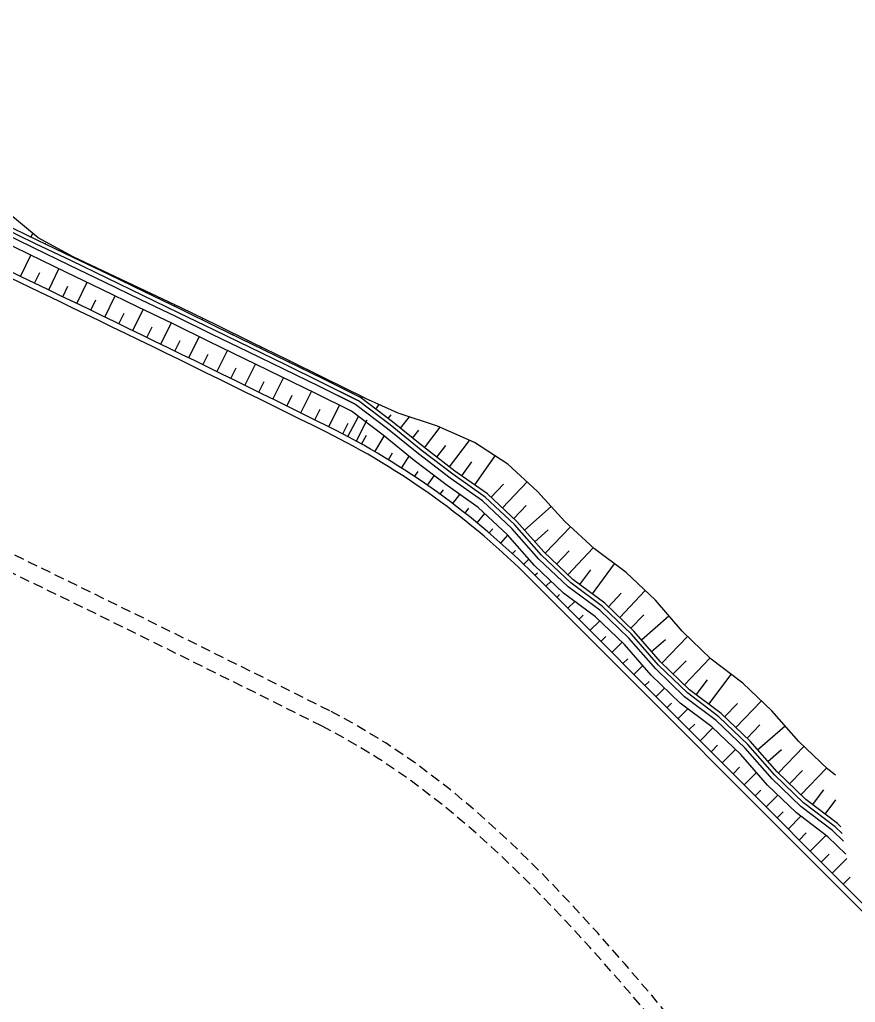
# Model space of a CAD drawing. Header units: inches. Extents: x 499362 to 502582, y 2542122 to 2545349.
# Drawn here: x 500627.8 to 500735.1, y 2543807.1 to 2543933.2 of the extents above; entities that cross this region are included whole.
import ezdxf

# ---------------------------------------------------------------- set-up
doc = ezdxf.new("R2010")
doc.units = ezdxf.units.IN
doc.header["$MEASUREMENT"] = 0
doc.linetypes.add('DASHED', pattern=[19.05, 12.7, -6.35])
doc.layers.add('0-段落划分', color=2, linetype='Continuous')

# ---------------------------------------------------------------- blocks, each defined once
blk = doc.blocks.new('A$C3A006F90')
at = {"layer": '0-段落划分', "color": 2, "linetype": 'Continuous'}
for p, q in [((500629.28, 2543905.32), (500629.52, 2543905.8)), ((500631.08, 2543904.45), (500631.14, 2543904.56)), ((500632.89, 2543903.58), (500632.96, 2543903.73)), ((500627.96, 2543900.27), (500629.27, 2543902.99)), ((500634.69, 2543902.71), (500634.7, 2543902.74)), ((500635.04, 2543902.54), (500635.06, 2543902.57)), ((500631.57, 2543898.54), (500632.87, 2543901.26)), ((500636.84, 2543901.67), (500636.88, 2543901.75)), ((500638.65, 2543900.8), (500638.67, 2543900.85)), ((500629.76, 2543899.41), (500630.42, 2543900.77)), ((500640.45, 2543899.94), (500640.5, 2543900.04)), ((500633.37, 2543897.67), (500634.02, 2543899.03)), ((500635.17, 2543896.8), (500636.48, 2543899.52)), ((500642.25, 2543899.07), (500642.28, 2543899.13)), ((500644.05, 2543898.2), (500644.12, 2543898.34)), ((500636.97, 2543895.93), (500637.63, 2543897.29)), ((500638.77, 2543895.06), (500640.09, 2543897.78)), ((500645.85, 2543897.32), (500645.89, 2543897.4)), ((500642.37, 2543893.32), (500643.69, 2543896.04)), ((500647.65, 2543896.45), (500647.73, 2543896.62)), ((500640.57, 2543894.19), (500641.23, 2543895.55)), ((500649.45, 2543895.58), (500649.49, 2543895.66)), ((500651.24, 2543894.7), (500651.33, 2543894.88)), ((500644.17, 2543892.44), (500644.83, 2543893.8)), ((500645.97, 2543891.57), (500647.29, 2543894.29)), ((500653.04, 2543893.82), (500653.09, 2543893.91)), ((500653.4, 2543893.65), (500653.44, 2543893.74)), ((500647.76, 2543890.69), (500648.43, 2543892.05)), ((500649.56, 2543889.81), (500650.89, 2543892.53)), ((500655.2, 2543892.77), (500655.28, 2543892.95)), ((500656.99, 2543891.9), (500657.04, 2543891.99)), ((500653.15, 2543888.05), (500654.49, 2543890.78)), ((500658.79, 2543891.02), (500658.87, 2543891.19)), ((500651.36, 2543888.93), (500652.02, 2543890.29)), ((500660.59, 2543890.15), (500660.63, 2543890.23)), ((500654.95, 2543887.17), (500655.62, 2543888.54)), ((500656.74, 2543886.29), (500658.09, 2543889.03)), ((500662.39, 2543889.28), (500662.47, 2543889.43)), ((500664.19, 2543888.4), (500664.22, 2543888.47)), ((500660.33, 2543884.52), (500661.69, 2543887.28)), ((500665.98, 2543887.52), (500666.06, 2543887.66)), ((500658.54, 2543885.4), (500659.22, 2543886.78)), ((500667.78, 2543886.63), (500667.81, 2543886.71)), ((500669.57, 2543885.74), (500669.64, 2543885.89)), ((500662.12, 2543883.63), (500662.81, 2543885.02)), ((500663.92, 2543882.75), (500665.29, 2543885.52)), ((500671.36, 2543884.86), (500671.4, 2543884.93)), ((500671.73, 2543884.65), (500671.79, 2543884.76)), ((500665.71, 2543881.86), (500666.4, 2543883.25)), ((500667.5, 2543880.97), (500668.88, 2543883.74)), ((500673.54, 2543883.25), (500673.97, 2543883.83)), ((500669.94, 2543879.72), (500671.31, 2543882.3)), ((500675.13, 2543882.04), (500675.49, 2543882.51)), ((500676.69, 2543880.8), (500677.88, 2543882.25)), ((500669.29, 2543880.08), (500669.98, 2543881.46)), ((500671.08, 2543879.19), (500672.41, 2543881.86)), ((500679.8, 2543878.28), (500681.82, 2543880.92)), ((500671.7, 2543878.76), (500672.33, 2543879.9)), ((500673.43, 2543877.77), (500674.61, 2543879.79)), ((500678.25, 2543879.53), (500679.08, 2543880.56)), ((500681.39, 2543877.06), (500682.54, 2543878.57)), ((500682.98, 2543875.85), (500685.56, 2543879.23)), ((500675.15, 2543876.74), (500675.68, 2543877.62)), ((500676.85, 2543875.68), (500677.81, 2543877.19)), ((500686.23, 2543873.52), (500688.85, 2543877.25)), ((500684.6, 2543874.67), (500685.88, 2543876.5)), ((500678.52, 2543874.59), (500678.97, 2543875.26)), ((500680.17, 2543873.47), (500681.03, 2543874.7)), ((500688.34, 2543871.93), (500689.92, 2543873.6)), ((500689.8, 2543870.56), (500692.96, 2543873.92)), ((500681.81, 2543872.31), (500682.23, 2543872.89)), ((500683.41, 2543871.12), (500684.31, 2543872.3)), ((500691.25, 2543869.19), (500692.84, 2543870.87)), ((500692.61, 2543867.72), (500696.05, 2543870.76)), ((500685, 2543869.9), (500685.48, 2543870.52)), ((500686.55, 2543868.64), (500687.53, 2543869.84)), ((500695.28, 2543864.74), (500698.52, 2543868.16)), ((500688.09, 2543867.36), (500688.55, 2543867.9)), ((500689.6, 2543866.04), (500690.49, 2543867.05)), ((500693.94, 2543866.22), (500695.67, 2543867.75)), ((500691.08, 2543864.7), (500691.46, 2543865.11)), ((500696.73, 2543863.36), (500698.36, 2543865.08)), ((500698.18, 2543861.99), (500701.45, 2543865.44)), ((500692.53, 2543863.33), (500693.18, 2543864)), ((500701.33, 2543859.52), (500704.19, 2543863.39)), ((500693.96, 2543861.93), (500694.27, 2543862.23)), ((500693.96, 2543861.93), (500694.27, 2543862.23)), ((500699.72, 2543860.72), (500701.15, 2543862.64)), ((500695.37, 2543860.51), (500696.03, 2543861.17)), ((500696.78, 2543859.09), (500697.13, 2543859.44)), ((500703.39, 2543857.89), (500705.04, 2543859.61)), ((500704.84, 2543856.51), (500708.12, 2543859.95)), ((500698.2, 2543857.68), (500699.09, 2543858.57)), ((500699.61, 2543856.26), (500700.16, 2543856.81)), ((500706.28, 2543855.13), (500707.92, 2543856.84)), ((500707.63, 2543853.65), (500711.15, 2543856.7)), ((500701.02, 2543854.85), (500702.27, 2543856.09)), ((500702.43, 2543853.43), (500703.07, 2543854.07)), ((500703.85, 2543852.02), (500705.16, 2543853.33)), ((500708.94, 2543852.14), (500710.7, 2543853.66)), ((500710.26, 2543850.64), (500713.55, 2543854.05)), ((500705.26, 2543850.6), (500705.88, 2543851.22)), ((500711.71, 2543849.26), (500713.35, 2543850.96)), ((500713.15, 2543847.87), (500716.42, 2543851.28)), ((500706.67, 2543849.18), (500707.82, 2543850.33)), ((500716.27, 2543845.38), (500719.14, 2543849.2)), ((500708.08, 2543847.77), (500708.62, 2543848.3)), ((500714.67, 2543846.58), (500716.11, 2543848.49)), ((500709.5, 2543846.35), (500710.59, 2543847.45)), ((500710.91, 2543844.94), (500711.47, 2543845.5)), ((500718.3, 2543843.77), (500719.94, 2543845.48)), ((500719.75, 2543842.39), (500723.02, 2543845.81)), ((500712.32, 2543843.52), (500713.58, 2543844.78)), ((500713.74, 2543842.11), (500714.47, 2543842.83)), ((500715.15, 2543840.69), (500716.8, 2543842.33)), ((500721.19, 2543841), (500722.83, 2543842.71)), ((500722.54, 2543839.53), (500726.06, 2543842.6)), ((500716.56, 2543839.27), (500717.4, 2543840.11)), ((500717.97, 2543837.86), (500719.69, 2543839.57)), ((500723.86, 2543838.03), (500725.62, 2543839.56)), ((500725.19, 2543836.53), (500728.48, 2543839.96)), ((500719.39, 2543836.44), (500720.23, 2543837.28)), ((500720.8, 2543835.03), (500722.38, 2543836.61)), ((500726.63, 2543835.15), (500728.28, 2543836.86)), ((500728.07, 2543833.76), (500731.38, 2543837.19)), ((500722.21, 2543833.61), (500722.96, 2543834.36)), ((500729.6, 2543832.47), (500731.05, 2543834.38)), ((500723.62, 2543832.2), (500725.13, 2543833.7)), ((500731.19, 2543831.26), (500732.59, 2543833.11)), ((500725.04, 2543830.78), (500725.81, 2543831.55)), ((500726.45, 2543829.36), (500728.08, 2543830.99)), ((500727.86, 2543827.95), (500728.77, 2543828.86)), ((500729.28, 2543826.53), (500731.29, 2543828.54)), ((500730.69, 2543825.12), (500731.73, 2543826.15)), ((500732.1, 2543823.7), (500733.97, 2543825.56)), ((500733.51, 2543822.29), (500734.4, 2543823.17))]:
    blk.add_line(p, q, dxfattribs=at)
at = {"layer": '0-段落划分', "color": 2}
for p, q in [((500693.96, 2543861.93), (500764.74, 2543791)), ((500693.43, 2543861.4), (500764.21, 2543790.47))]:
    blk.add_line(p, q, dxfattribs=at)
at = {"layer": '0-段落划分', "color": 2, "linetype": 'Continuous', "flags": 128}
for points in [[(500634.72, 2543902.77), (500630.23, 2543905.21), (500626.19, 2543908.58), (500622.5, 2543912.69), (500618.44, 2543916.05), (500618.44, 2543916.05)], [(500634.47, 2543902.26), (500629.88, 2543904.47), (500625.29, 2543906.69), (500620.7, 2543908.91), (500616.1, 2543911.11), (500616.1, 2543911.11)], [(500634.47, 2543902.26), (500629.88, 2543904.47), (500625.29, 2543906.69), (500620.7, 2543908.91), (500616.1, 2543911.11), (500616.1, 2543911.11)], [(500634.69, 2543902.71), (500630.09, 2543904.92), (500625.5, 2543907.14), (500620.91, 2543909.36), (500616.32, 2543911.57), (500616.32, 2543911.57)], [(500633.78, 2543900.82), (500629.19, 2543903.03), (500624.6, 2543905.25), (500620.01, 2543907.47), (500615.42, 2543909.67), (500615.42, 2543909.67)], [(500634.21, 2543901.72), (500629.62, 2543903.93), (500625.03, 2543906.15), (500620.44, 2543908.37), (500615.84, 2543910.57), (500615.84, 2543910.57)], [(500634.21, 2543901.72), (500629.62, 2543903.93), (500625.03, 2543906.15), (500620.44, 2543908.37), (500615.84, 2543910.57), (500615.84, 2543910.57)], [(500652.82, 2543893.37), (500648.24, 2543895.61), (500643.65, 2543897.83), (500639.06, 2543900.05), (500634.47, 2543902.26), (500634.47, 2543902.26)], [(500652.82, 2543893.37), (500648.24, 2543895.61), (500643.65, 2543897.83), (500639.06, 2543900.05), (500634.47, 2543902.26), (500634.47, 2543902.26)], [(500653.04, 2543893.82), (500648.46, 2543896.06), (500643.87, 2543898.28), (500639.28, 2543900.5), (500634.69, 2543902.71), (500634.69, 2543902.71)], [(500653.13, 2543894), (500648.55, 2543896.23), (500643.94, 2543898.43), (500639.33, 2543900.59), (500634.72, 2543902.77), (500634.72, 2543902.77)], [(500652.12, 2543891.93), (500647.54, 2543894.17), (500642.96, 2543896.39), (500638.37, 2543898.61), (500633.78, 2543900.82), (500633.78, 2543900.82)], [(500652.56, 2543892.83), (500647.98, 2543895.07), (500643.39, 2543897.29), (500638.8, 2543899.51), (500634.21, 2543901.72), (500634.21, 2543901.72)], [(500652.56, 2543892.83), (500647.98, 2543895.07), (500643.39, 2543897.29), (500638.8, 2543899.51), (500634.21, 2543901.72), (500634.21, 2543901.72)], [(500671.14, 2543884.41), (500666.57, 2543886.67), (500661.99, 2543888.92), (500657.41, 2543891.14), (500652.82, 2543893.37), (500652.82, 2543893.37)], [(500670.87, 2543883.87), (500666.3, 2543886.13), (500661.73, 2543888.38), (500657.14, 2543890.6), (500652.56, 2543892.83), (500652.56, 2543892.83)], [(500670.43, 2543882.98), (500665.86, 2543885.24), (500661.28, 2543887.48), (500656.7, 2543889.71), (500652.12, 2543891.93), (500652.12, 2543891.93)], [(500686.68, 2543870.64), (500682.51, 2543873.57), (500678.46, 2543876.67), (500674.49, 2543879.89), (500670.43, 2543882.98), (500670.43, 2543882.98)], [(500705.69, 2543862.28), (500701.59, 2543865.31), (500697.81, 2543868.82), (500694.29, 2543872.69), (500690.5, 2543876.19), (500690.5, 2543876.19)], [(500702.65, 2543857.92), (500698.56, 2543860.96), (500694.81, 2543864.5), (500691.34, 2543868.43), (500687.58, 2543871.96), (500687.58, 2543871.96)], [(500702.65, 2543857.92), (500698.56, 2543860.96), (500694.81, 2543864.5), (500691.34, 2543868.43), (500687.58, 2543871.96), (500687.58, 2543871.96)], [(500702.93, 2543858.33), (500698.84, 2543861.37), (500695.1, 2543864.91), (500691.62, 2543868.84), (500687.87, 2543872.37), (500687.87, 2543872.37)], [(500701.73, 2543856.61), (500697.64, 2543859.64), (500693.9, 2543863.18), (500690.43, 2543867.11), (500686.68, 2543870.64), (500686.68, 2543870.64)], [(500702.3, 2543857.43), (500698.21, 2543860.46), (500694.47, 2543864), (500691, 2543867.93), (500687.24, 2543871.46), (500687.24, 2543871.46)], [(500702.3, 2543857.43), (500698.21, 2543860.46), (500694.47, 2543864), (500691, 2543867.93), (500687.24, 2543871.46), (500687.24, 2543871.46)], [(500720.63, 2543848.08), (500716.56, 2543851.15), (500712.85, 2543854.73), (500709.42, 2543858.71), (500705.69, 2543862.28), (500705.69, 2543862.28)], [(500717.58, 2543843.77), (500713.52, 2543846.83), (500709.81, 2543850.4), (500706.37, 2543854.36), (500702.65, 2543857.92), (500702.65, 2543857.92)], [(500717.58, 2543843.77), (500713.52, 2543846.83), (500709.81, 2543850.4), (500706.37, 2543854.36), (500702.65, 2543857.92), (500702.65, 2543857.92)], [(500717.87, 2543844.18), (500713.8, 2543847.24), (500710.09, 2543850.81), (500706.66, 2543854.77), (500702.93, 2543858.33), (500702.93, 2543858.33)], [(500717.24, 2543843.28), (500713.17, 2543846.34), (500709.46, 2543849.91), (500706.03, 2543853.87), (500702.3, 2543857.43), (500702.3, 2543857.43)], [(500717.24, 2543843.28), (500713.17, 2543846.34), (500709.46, 2543849.91), (500706.03, 2543853.87), (500702.3, 2543857.43), (500702.3, 2543857.43)], [(500716.66, 2543842.47), (500712.59, 2543845.52), (500708.89, 2543849.09), (500705.45, 2543853.05), (500701.73, 2543856.61), (500701.73, 2543856.61)], [(500732.52, 2543836.29), (500731.53, 2543837.04), (500727.82, 2543840.6), (500724.36, 2543844.53), (500720.63, 2543848.08), (500720.63, 2543848.08)], [(500732.78, 2543830.05), (500728.73, 2543833.13), (500725.03, 2543836.69), (500721.59, 2543840.63), (500717.87, 2543844.18), (500717.87, 2543844.18)], [(500732.14, 2543829.15), (500728.09, 2543832.23), (500724.39, 2543835.79), (500720.95, 2543839.73), (500717.24, 2543843.28), (500717.24, 2543843.28)], [(500732.14, 2543829.15), (500728.09, 2543832.23), (500724.39, 2543835.79), (500720.95, 2543839.73), (500717.24, 2543843.28), (500717.24, 2543843.28)], [(500732.49, 2543829.64), (500728.44, 2543832.72), (500724.74, 2543836.28), (500721.3, 2543840.22), (500717.58, 2543843.77), (500717.58, 2543843.77)], [(500732.49, 2543829.64), (500728.44, 2543832.72), (500724.74, 2543836.28), (500721.3, 2543840.22), (500717.58, 2543843.77), (500717.58, 2543843.77)], [(500731.56, 2543828.34), (500727.51, 2543831.42), (500723.81, 2543834.98), (500720.37, 2543838.91), (500716.66, 2543842.47), (500716.66, 2543842.47)], [(500733.56, 2543827.8), (500732.14, 2543829.15), (500732.14, 2543829.15)], [(500733.56, 2543827.8), (500732.14, 2543829.15), (500732.14, 2543829.15)], [(500733.38, 2543828.79), (500732.49, 2543829.64), (500732.49, 2543829.64)], [(500733.38, 2543828.79), (500732.49, 2543829.64), (500732.49, 2543829.64)], [(500733.23, 2543829.62), (500732.78, 2543830.05), (500732.78, 2543830.05)], [(500733.86, 2543826.14), (500731.56, 2543828.34), (500731.56, 2543828.34)], [(500733.86, 2543826.14), (500731.56, 2543828.34), (500731.56, 2543828.34)]]:
    blk.add_lwpolyline(points, dxfattribs=at)
for points in [[(500687.58, 2543871.96), (500683.41, 2543874.89), (500679.36, 2543877.99), (500675.39, 2543881.21), (500671.31, 2543884.31, 0.047341), (500671.21, 2543884.37), (500666.57, 2543886.67), (500661.99, 2543888.92), (500657.41, 2543891.14), (500652.82, 2543893.37), (500652.82, 2543893.37)], [(500687.87, 2543872.37), (500683.7, 2543875.3), (500679.64, 2543878.4), (500675.67, 2543881.63), (500671.57, 2543884.74, 0.047339), (500671.47, 2543884.8), (500666.79, 2543887.12), (500662.21, 2543889.36), (500657.63, 2543891.59), (500653.04, 2543893.82), (500653.04, 2543893.82)], [(500690.5, 2543876.19), (500686.2, 2543878.94), (500681.47, 2543881.07), (500676.43, 2543882.73), (500672.2, 2543884.62, -0.009833), (500672.18, 2543884.63), (500666.86, 2543887.27), (500662.29, 2543889.52), (500657.71, 2543891.76), (500653.13, 2543894), (500653.13, 2543894)], [(500687.24, 2543871.46), (500683.08, 2543874.39), (500679.02, 2543877.49), (500675.05, 2543880.72), (500670.99, 2543883.8, 0.047344), (500670.9, 2543883.86), (500666.3, 2543886.13), (500661.73, 2543888.38), (500657.14, 2543890.6), (500652.56, 2543892.83), (500652.56, 2543892.83)]]:
    blk.add_lwpolyline(points, format="xyb", dxfattribs=at)
at = {"layer": '0-段落划分', "color": 2, "linetype": 'DASHED', "lineweight": -3, "ltscale": 0.1, "flags": 128}
for points in [[(500760.93, 2543756.55), (500756.65, 2543759.11), (500752.5, 2543761.92), (500748.49, 2543764.98), (500744.6, 2543768.26), (500740.81, 2543771.74), (500737.1, 2543775.39), (500733.47, 2543779.18), (500729.91, 2543783.1), (500726.39, 2543787.12), (500722.9, 2543791.22), (500719.43, 2543795.37), (500715.98, 2543799.55), (500712.51, 2543803.73), (500709.03, 2543807.89), (500705.52, 2543812.01), (500701.97, 2543816.06), (500698.35, 2543820.01), (500694.68, 2543823.85), (500690.92, 2543827.54), (500687.07, 2543831.06), (500683.12, 2543834.4), (500679.05, 2543837.51), (500674.86, 2543840.38), (500670.52, 2543842.98), (500667.63, 2543844.52)], [(500760.04, 2543754.94), (500755.75, 2543757.48), (500751.61, 2543760.3), (500747.6, 2543763.35), (500743.7, 2543766.62), (500739.91, 2543770.08), (500736.2, 2543773.71), (500732.57, 2543777.49), (500728.99, 2543781.4), (500725.47, 2543785.4), (500721.97, 2543789.48), (500718.5, 2543793.61), (500715.03, 2543797.76), (500711.56, 2543801.93), (500708.08, 2543806.07), (500704.56, 2543810.17), (500701, 2543814.19), (500697.38, 2543818.13), (500693.7, 2543821.95), (500689.93, 2543825.62), (500686.08, 2543829.14), (500682.13, 2543832.45), (500678.06, 2543835.56), (500673.86, 2543838.42), (500669.53, 2543841.02), (500666.64, 2543842.55)]]:
    blk.add_lwpolyline(points, dxfattribs=at)
at = {"layer": '0-段落划分', "color": 2}
for centre, radius, start, end in [((499218.53, 2540962.97), 3257.2, 63.59377, 65.74053), ((499218.53, 2540962.97), 3257.95, 63.59377, 65.74053), ((500622.64, 2543790.76), 100.75, 44.9398, 63.5938), ((500622.64, 2543790.76), 100, 44.9398, 63.5938)]:
    blk.add_arc(centre, radius, start, end, dxfattribs=at)
at = {"layer": '0-段落划分', "color": 2, "linetype": 'DASHED', "lineweight": -3, "ltscale": 0.1}
for radius in [3225.4, 3223.2]:
    blk.add_arc((499218.53, 2540962.97), radius, 63.30267, 65.98841, dxfattribs=at)

msp = doc.modelspace()

# ---------------------------------------------------------------- block references
at = {"layer": '0-段落划分'}
msp.add_blockref('A$C3A006F90', (0, 0), dxfattribs=at)

doc.saveas('drawing.dxf')
